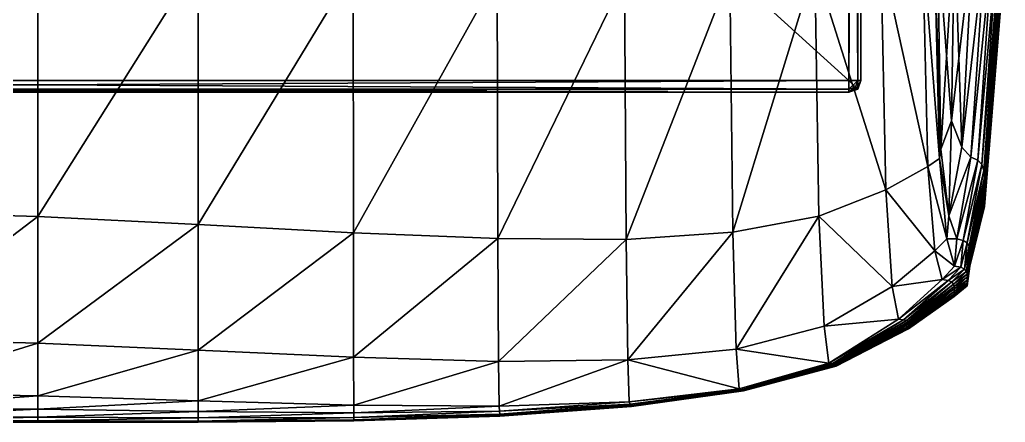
# Model space of a CAD drawing. Header units: centimetres. Extents: x -1118 to 1118, y -522 to 523.
# Drawn here: x 1018.1 to 1117.7, y -379.7 to -338.9 of the extents above; entities that cross this region are included whole.
import ezdxf

# ---------------------------------------------------------------- set-up
doc = ezdxf.new("R2010")
doc.units = ezdxf.units.CM
doc.layers.add('fabric', color=7, linetype='Continuous', true_color=0x9ab9e5)
doc.layers.add('wood', color=7, linetype='Continuous', true_color=0x9ab9e5)

msp = doc.modelspace()

# ---------------------------------------------------------------- meshes
at = {"layer": 'fabric', "color": 192, "true_color": 0x6500d2}
mesh = msp.add_polyface(dxfattribs=at)
corners = [(934.34, -354.838, 147.967), (940.964, -356.424, 148.148), (941.309, -331.197, 157.911), (934.542, -330.801, 155.573), (930.328, -353.371, 147.928), (930.344, -330.434, 153.413), (949.917, -331.408, 159.177), (949.636, -357.27, 148.598), (960.421, -357.666, 149.171), (960.561, -331.507, 159.893), (928.052, -349.1, 143.406), (929.506, -351.936, 146.769), (929.242, -330.074, 150.545), (927.137, -329.365, 144.171), (926.957, -352.279, 134.238), (950.01, -285.282, 162.704), (1003.655, -358.379, 150.517), (1019.88, -358.854, 150.646), (1019.88, -332.325, 161.737), (1003.655, -331.894, 161.576), (987.974, -358.102, 150.189), (987.988, -331.668, 161.166), (973.381, -357.904, 149.721), (973.437, -331.567, 160.581), (1003.655, -285.48, 165.262), (1019.88, -285.778, 165.434), (973.456, -285.282, 164.201), (987.992, -285.332, 164.825), (1036.105, -333.043, 161.576), (929.444, -330.311, 152.681), (929.49, -352.882, 147.902), (934.542, -330.42, -438.162), (934.34, -353.316, -433.63), (930.328, -350.707, -433.741), (930.344, -329.768, -437.459), (941.309, -331.102, -438.941), (940.964, -356.043, -433.602), (949.636, -357.27, -433.828), (949.917, -331.408, -439.417), (960.421, -357.666, -434.154), (960.561, -331.507, -439.702), (928.052, -347.071, -431.276), (927.137, -328.858, -432.128), (929.242, -329.376, -435.932), (929.506, -349.145, -433.135), (926.957, -349.869, -423.278), (929.067, -355.542, -424.351), (950.01, -285.282, -441.28), (1003.655, -358.379, -434.763), (1003.655, -331.894, -440.095), (1019.88, -332.325, -440.104), (1019.88, -358.854, -434.805), (987.974, -358.102, -434.638), (987.988, -331.668, -440.04), (973.381, -357.904, -434.43), (973.437, -331.567, -439.909), (1019.88, -285.777, -441.87), (1003.655, -285.48, -441.872), (987.992, -285.332, -441.84), (973.456, -285.282, -441.735), (1036.105, -333.043, -440.095), (929.49, -349.837, -433.766), (929.271, -357.433, -424.72), (929.444, -329.55, -437.213)]
mesh.append_faces([[corners[k] for k in face] for face in [(0, 1, 2), (2, 3, 0), (4, 0, 3), (3, 5, 4), (6, 7, 8), (8, 9, 6), (7, 6, 2), (2, 1, 7), (10, 11, 12), (12, 13, 10), (14, 10, 13), (15, 6, 9), (16, 17, 18), (18, 19, 16), (20, 16, 19), (19, 21, 20), (22, 20, 21), (21, 23, 22), (8, 22, 23), (23, 9, 8), (21, 19, 24), (19, 18, 25), (9, 23, 26), (23, 21, 27), (28, 18, 17), (29, 30, 4), (4, 5, 29), (30, 29, 12), (12, 11, 30), (31, 32, 33), (33, 34, 31), (32, 31, 35), (35, 36, 32), (37, 36, 35), (35, 38, 37), (39, 37, 38), (38, 40, 39), (41, 42, 43), (43, 44, 41), (45, 41, 44), (44, 46, 45), (40, 38, 47), (48, 49, 50), (50, 51, 48), (49, 48, 52), (52, 53, 49), (54, 55, 53), (53, 52, 54), (55, 54, 39), (39, 40, 55), (56, 50, 49), (57, 49, 53), (58, 53, 55), (59, 55, 40), (51, 50, 60), (44, 61, 62), (61, 44, 43), (43, 63, 61), (33, 61, 63), (63, 34, 33)]], dxfattribs={"vtx2": -1, "color": 192})
mesh = msp.add_polyface(dxfattribs=at)
corners = [(1090.118, -360.439, 148.598), (1098.833, -358.814, 147.661), (1098.419, -333.407, 157.789), (1089.842, -334.281, 159.177), (1079.336, -361.153, 149.171), (1079.198, -334.667, 159.893), (1105.097, -332.17, 155.086), (1105.594, -356.155, 146.019), (1109.844, -353.774, 144.521), (1109.306, -331.107, 152.563), (1112.529, -329.591, 143.542), (1112.224, -349.167, 140.827), (1113.287, -351.836, 131.173), (1110.814, -330.462, 149.669), (1111.152, -352.027, 143.214), (1104.932, -286.273, 158.146), (1109.127, -285.827, 155.309), (1089.75, -287.263, 162.704), (1098.281, -286.818, 161.175), (1066.377, -361.073, 149.721), (1066.322, -334.44, 160.581), (1051.785, -360.479, 150.189), (1051.772, -333.823, 161.166), (1036.105, -359.647, 150.517), (1036.105, -333.043, 161.576), (1019.88, -358.854, 150.646), (1066.304, -287.263, 164.201), (1079.152, -287.461, 163.468), (1019.88, -332.325, 161.737), (1036.105, -286.273, 165.262), (1051.767, -286.818, 164.825), (1110.476, -330.752, 151.717), (1111.028, -352.981, 144.016), (1089.842, -334.281, -439.417), (1090.118, -360.439, -433.828), (1079.336, -361.153, -434.154), (1079.198, -334.667, -439.702), (1098.419, -333.407, -438.886), (1098.833, -358.814, -433.38), (1105.594, -356.155, -432.743), (1105.097, -332.17, -437.94), (1109.844, -353.774, -432.191), (1109.306, -331.107, -437.073), (1112.529, -329.591, -431.852), (1112.224, -349.167, -430.112), (1111.152, -352.027, -431.525), (1110.814, -330.462, -435.543), (1109.127, -285.827, -438.766), (1104.932, -286.273, -439.71), (1098.281, -286.818, -440.73), (1089.75, -287.263, -441.28), (1066.377, -361.073, -434.43), (1066.322, -334.44, -439.909), (1051.785, -360.479, -434.638), (1051.772, -333.823, -440.04), (1036.105, -359.647, -434.763), (1036.105, -333.043, -440.095), (1019.88, -358.854, -434.805), (1079.152, -287.461, -441.551), (1066.304, -287.263, -441.735), (1051.767, -286.818, -441.84), (1036.105, -286.273, -441.872), (1019.88, -332.325, -440.104), (1111.028, -352.981, -432.001), (1110.476, -330.752, -436.779)]
mesh.append_faces([[corners[k] for k in face] for face in [(0, 1, 2), (2, 3, 0), (4, 0, 3), (3, 5, 4), (6, 7, 8), (8, 9, 6), (7, 6, 2), (2, 1, 7), (10, 11, 12), (11, 10, 13), (13, 14, 11), (2, 6, 15), (6, 9, 16), (5, 3, 17), (3, 2, 18), (19, 4, 5), (5, 20, 19), (21, 19, 20), (20, 22, 21), (23, 21, 22), (22, 24, 23), (25, 23, 24), (22, 20, 26), (20, 5, 27), (28, 24, 29), (24, 22, 30), (16, 9, 31), (32, 31, 9), (9, 8, 32), (31, 32, 14), (14, 13, 31), (33, 34, 35), (35, 36, 33), (34, 33, 37), (37, 38, 34), (39, 38, 37), (37, 40, 39), (41, 39, 40), (40, 42, 41), (43, 44, 45), (45, 46, 43), (47, 42, 40), (48, 40, 37), (49, 37, 33), (50, 33, 36), (51, 52, 36), (36, 35, 51), (52, 51, 53), (53, 54, 52), (55, 56, 54), (54, 53, 55), (56, 55, 57), (58, 36, 52), (59, 52, 54), (60, 54, 56), (61, 56, 62), (63, 41, 42), (42, 64, 63), (45, 63, 64), (64, 46, 45)]], dxfattribs={"vtx2": -1, "color": 192})
mesh = msp.add_polyface(dxfattribs=at)
corners = [(1115.298, -353.589, 67.98), (1115.505, -354.191, 37.513), (1117.076, -332.623, 38.16), (1116.858, -331.691, 68.669), (1114.884, -353.126, 94.459), (1116.424, -330.974, 95.12), (1115.573, -354.884, 4.387), (1115.573, -355.625, -30.068), (1117.148, -334.846, -29.621), (1117.148, -333.699, 4.946), (1117.673, -289.724, 5.504), (1117.673, -291.204, -29.174), (1117.379, -287.133, 69.364), (1117.599, -288.336, 38.809), (1115.699, -330.544, 116.159), (1116.937, -286.208, 95.796), (1113.287, -351.836, 131.173), (1114.472, -330.162, 132.172), (1112.529, -329.591, 143.542), (1114.194, -352.849, 115.62), (1115.573, -356.365, -64.524), (1115.573, -357.041, -95.979), (1117.148, -337.042, -95.755), (1117.148, -335.994, -64.189), (1115.573, -357.588, -121.432), (1115.573, -357.829, -143.885), (1117.148, -338.265, -143.885), (1117.148, -337.89, -121.321), (1117.673, -292.684, -63.853), (1117.673, -294.037, -95.532), (1117.673, -295.133, -121.209), (1117.673, -295.617, -143.885), (1116.858, -331.691, -356.44), (1115.298, -353.589, -355.751), (1114.884, -353.126, -382.744), (1116.424, -330.974, -383.404), (1117.076, -332.623, -325.931), (1115.505, -354.191, -325.284), (1117.148, -333.699, -292.716), (1115.573, -354.884, -292.158), (1117.148, -334.846, -258.149), (1115.573, -355.625, -257.702), (1117.673, -291.204, -258.596), (1117.673, -289.724, -293.275), (1117.599, -288.336, -326.579), (1117.379, -287.133, -357.135), (1116.937, -286.208, -384.081), (1115.699, -330.544, -405.986), (1112.224, -349.167, -430.112), (1112.529, -329.591, -431.852), (1114.472, -330.162, -422.648), (1113.287, -351.836, -421.892), (1114.194, -352.849, -405.447), (1117.148, -335.994, -223.582), (1115.573, -356.365, -223.247), (1117.148, -337.042, -192.016), (1115.573, -357.041, -191.792), (1117.148, -337.89, -166.45), (1115.573, -357.588, -166.338), (1117.673, -294.037, -192.239), (1117.673, -292.684, -223.917), (1117.673, -295.133, -166.562)]
mesh.append_faces([[corners[k] for k in face] for face in [(0, 1, 2), (2, 3, 0), (4, 0, 3), (3, 5, 4), (6, 7, 8), (8, 9, 6), (1, 6, 9), (9, 2, 1), (2, 9, 10), (9, 8, 11), (5, 3, 12), (3, 2, 13), (14, 5, 15), (16, 17, 18), (19, 4, 5), (5, 14, 19), (16, 19, 14), (14, 17, 16), (20, 21, 22), (22, 23, 20), (7, 20, 23), (23, 8, 7), (24, 25, 26), (26, 27, 24), (21, 24, 27), (27, 22, 21), (8, 23, 28), (23, 22, 29), (22, 27, 30), (27, 26, 31), (32, 33, 34), (34, 35, 32), (33, 32, 36), (36, 37, 33), (38, 39, 37), (37, 36, 38), (39, 38, 40), (40, 41, 39), (42, 40, 38), (43, 38, 36), (44, 36, 32), (45, 32, 35), (46, 35, 47), (48, 49, 50), (50, 51, 48), (47, 52, 51), (51, 50, 47), (52, 47, 35), (35, 34, 52), (53, 54, 41), (41, 40, 53), (54, 53, 55), (55, 56, 54), (57, 58, 56), (56, 55, 57), (58, 57, 26), (26, 25, 58), (59, 55, 53), (60, 53, 40), (31, 26, 57), (61, 57, 55)]], dxfattribs={"vtx2": -1, "color": 192})
mesh = msp.add_polyface(dxfattribs=at)
corners = [(1111.293, -365.201, 115.11), (1110.565, -362.312, 131.822), (1106.242, -365.937, 132.255), (1105.594, -356.155, 146.019), (1109.844, -353.774, 144.521), (1098.833, -358.814, 147.661), (1099.357, -369.936, 132.787), (1112.224, -349.167, 140.827), (1111.152, -352.027, 143.214), (1111.976, -358.787, 131.543), (1113.287, -351.836, 131.173), (1114.194, -352.849, 115.62), (1112.776, -361.108, 115.229), (1113.431, -361.26, 93.971), (1114.884, -353.126, 94.459), (1111.773, -361.104, 131.673), (1111.028, -352.981, 144.016), (1112.536, -363.861, 115.105), (1113.18, -363.972, 93.814), (1111.902, -365.298, 93.787), (1113.566, -364.157, 67.303), (1112.268, -365.46, 67.26), (1113.759, -364.397, 36.875), (1112.451, -365.671, 36.83), (1114.021, -361.846, 37.03), (1113.824, -361.515, 67.468), (1113.824, -364.675, 3.837), (1106.242, -365.937, -422.335), (1110.565, -362.312, -422.138), (1111.293, -365.201, -404.937), (1105.594, -356.155, -432.743), (1109.844, -353.774, -432.191), (1098.833, -358.814, -433.38), (1099.357, -369.936, -422.615), (1112.224, -349.167, -430.112), (1113.287, -351.836, -421.892), (1111.976, -358.787, -422.019), (1111.152, -352.027, -431.525), (1114.194, -352.849, -405.447), (1112.776, -361.108, -405.056), (1114.884, -353.126, -382.744), (1113.431, -361.26, -382.256), (1111.028, -352.981, -432.001), (1111.773, -361.104, -422.067), (1112.536, -363.861, -404.932), (1113.18, -363.972, -382.099), (1111.902, -365.298, -382.072), (1113.566, -364.157, -355.073), (1112.268, -365.46, -355.031), (1113.824, -361.515, -355.239), (1113.759, -364.397, -324.646), (1112.451, -365.671, -324.6), (1113.824, -364.675, -291.607), (1112.512, -365.914, -291.567), (1113.824, -364.971, -257.264)]
mesh.append_faces([[corners[k] for k in face] for face in [(0, 1, 2), (3, 2, 1), (1, 4, 3), (2, 3, 5), (5, 6, 2), (7, 8, 9), (9, 10, 7), (11, 10, 9), (9, 12, 11), (12, 13, 14), (15, 16, 4), (4, 1, 15), (16, 15, 9), (9, 8, 16), (17, 15, 1), (1, 0, 17), (18, 17, 0), (0, 19, 18), (17, 18, 13), (13, 12, 17), (15, 17, 12), (12, 9, 15), (20, 18, 19), (19, 21, 20), (22, 20, 21), (21, 23, 22), (20, 22, 24), (18, 20, 25), (25, 13, 18), (26, 22, 23), (27, 28, 29), (30, 31, 28), (28, 27, 30), (32, 30, 27), (27, 33, 32), (34, 35, 36), (36, 37, 34), (38, 39, 36), (36, 35, 38), (40, 41, 39), (42, 37, 36), (36, 43, 42), (31, 42, 43), (43, 28, 31), (44, 29, 28), (28, 43, 44), (39, 44, 43), (43, 36, 39), (44, 39, 41), (41, 45, 44), (29, 44, 45), (45, 46, 29), (47, 48, 46), (46, 45, 47), (49, 47, 45), (45, 41, 49), (48, 47, 50), (50, 51, 48), (51, 50, 52), (53, 52, 54)]], dxfattribs={"vtx2": -1, "color": 192})
mesh = msp.add_polyface(dxfattribs=at)
corners = [(1115.298, -353.589, 67.98), (1114.884, -353.126, 94.459), (1113.431, -361.26, 93.971), (1113.824, -361.515, 67.468), (1115.505, -354.191, 37.513), (1114.021, -361.846, 37.03), (1115.573, -354.884, 4.387), (1114.086, -362.227, 3.97), (1115.573, -355.625, -30.068), (1114.086, -362.635, -30.401), (1114.194, -352.849, 115.62), (1112.776, -361.108, 115.229), (1115.573, -356.365, -64.524), (1114.086, -363.042, -64.773), (1115.573, -357.041, -95.979), (1114.086, -363.413, -96.144), (1115.573, -357.588, -121.432), (1114.086, -363.714, -121.515), (1115.573, -357.829, -143.885), (1114.086, -363.847, -143.885), (1113.566, -364.157, 67.303), (1113.824, -364.675, 3.837), (1113.824, -364.971, -30.507), (1113.759, -364.397, 36.875), (1113.824, -365.267, -64.851), (1113.824, -365.537, -96.195), (1113.824, -365.756, -121.54), (1113.824, -365.852, -143.885), (1115.298, -353.589, -355.751), (1113.824, -361.515, -355.239), (1113.431, -361.26, -382.256), (1114.884, -353.126, -382.744), (1115.505, -354.191, -325.284), (1114.021, -361.846, -324.801), (1115.573, -354.884, -292.158), (1114.086, -362.227, -291.741), (1115.573, -355.625, -257.702), (1114.086, -362.635, -257.369), (1112.776, -361.108, -405.056), (1114.194, -352.849, -405.447), (1115.573, -356.365, -223.247), (1114.086, -363.042, -222.998), (1115.573, -357.041, -191.792), (1114.086, -363.413, -191.626), (1115.573, -357.588, -166.338), (1114.086, -363.714, -166.256), (1113.566, -364.157, -355.073), (1113.759, -364.397, -324.646), (1113.824, -364.675, -291.607), (1113.824, -364.971, -257.264), (1113.824, -365.267, -222.92), (1113.824, -365.537, -191.576), (1113.824, -365.756, -166.231)]
mesh.append_faces([[corners[k] for k in face] for face in [(0, 1, 2), (2, 3, 0), (4, 0, 3), (3, 5, 4), (6, 4, 5), (5, 7, 6), (8, 6, 7), (7, 9, 8), (1, 10, 11), (12, 8, 9), (9, 13, 12), (14, 12, 13), (13, 15, 14), (16, 14, 15), (15, 17, 16), (18, 16, 17), (17, 19, 18), (5, 3, 20), (21, 22, 9), (9, 7, 21), (23, 21, 7), (7, 5, 23), (24, 25, 15), (15, 13, 24), (22, 24, 13), (13, 9, 22), (26, 27, 19), (19, 17, 26), (25, 26, 17), (17, 15, 25), (28, 29, 30), (30, 31, 28), (29, 28, 32), (32, 33, 29), (34, 35, 33), (33, 32, 34), (35, 34, 36), (36, 37, 35), (38, 39, 31), (40, 41, 37), (37, 36, 40), (41, 40, 42), (42, 43, 41), (44, 45, 43), (43, 42, 44), (45, 44, 18), (18, 19, 45), (46, 29, 33), (33, 47, 46), (35, 48, 47), (47, 33, 35), (48, 35, 37), (37, 49, 48), (41, 50, 49), (49, 37, 41), (50, 41, 43), (43, 51, 50), (45, 52, 51), (51, 43, 45), (52, 45, 19), (19, 27, 52)]], dxfattribs={"vtx2": -1, "color": 192})
mesh = msp.add_polyface(dxfattribs=at)
corners = [(1036.105, -378.565, 94.078), (1019.88, -378.318, 94.105), (1019.88, -379.12, 67.141), (987.928, -377.961, 94.01), (1003.655, -378.169, 94.078), (1003.655, -376.683, 116.145), (1019.88, -376.98, 116.198), (1019.88, -371.647, 134.64), (1003.655, -371.216, 134.551), (987.94, -376.426, 116.008), (987.956, -370.924, 134.326), (1003.655, -358.379, 150.517), (1019.88, -358.854, 150.646), (1003.655, -379.061, 67.13), (987.919, -378.882, 67.103), (987.914, -379.343, 36.515), (1003.655, -379.506, 36.522), (1019.88, -379.521, 36.524), (987.909, -379.497, -30.797), (1003.655, -379.655, -30.797), (1003.655, -379.655, 3.473), (1019.88, -379.655, 3.473), (1019.88, -379.655, -30.797), (987.91, -379.497, 3.473), (1003.655, -379.655, -65.066), (1019.88, -379.655, -65.066), (987.908, -379.497, -65.066), (1003.655, -379.655, -96.336), (1019.88, -379.655, -96.336), (1003.655, -379.655, -121.61), (1003.655, -379.655, -143.885), (1019.88, -379.655, -143.885), (1019.88, -379.655, -121.61), (1003.655, -376.683, -405.972), (1003.655, -378.169, -382.363), (987.928, -377.961, -382.294), (1003.655, -371.216, -424.011), (987.94, -376.426, -405.835), (1019.88, -371.647, -424.078), (1019.88, -376.98, -406.025), (1019.88, -378.318, -382.389), (1003.655, -358.379, -434.763), (1019.88, -358.854, -434.805), (987.956, -370.924, -423.836), (1003.655, -379.061, -354.901), (1019.88, -379.12, -354.911), (1003.655, -379.506, -324.292), (1019.88, -379.521, -324.295), (987.914, -379.343, -324.285), (987.919, -378.882, -354.873), (1003.655, -379.655, -291.243), (1003.655, -379.655, -256.974), (987.909, -379.497, -256.974), (987.91, -379.497, -291.243), (1019.88, -379.655, -291.243), (1019.88, -379.655, -256.974), (1003.655, -379.655, -222.705), (1019.88, -379.655, -222.705), (1003.655, -379.655, -191.434), (1019.88, -379.655, -191.434), (987.908, -379.497, -222.705), (1003.655, -379.655, -166.161), (1019.88, -379.655, -166.161)]
mesh.append_faces([[corners[k] for k in face] for face in [(0, 1, 2), (3, 4, 5), (6, 5, 4), (4, 1, 6), (5, 6, 7), (7, 8, 5), (9, 5, 8), (10, 8, 11), (12, 11, 8), (8, 7, 12), (13, 2, 1), (1, 4, 13), (14, 13, 4), (15, 16, 13), (2, 13, 16), (16, 17, 2), (18, 19, 20), (21, 20, 19), (19, 22, 21), (20, 21, 17), (17, 16, 20), (23, 20, 16), (24, 25, 22), (22, 19, 24), (26, 24, 19), (25, 24, 27), (27, 28, 25), (29, 30, 31), (31, 32, 29), (27, 29, 32), (32, 28, 27), (33, 34, 35), (36, 33, 37), (33, 36, 38), (38, 39, 33), (34, 33, 39), (39, 40, 34), (36, 41, 42), (42, 38, 36), (41, 36, 43), (44, 34, 40), (40, 45, 44), (46, 44, 45), (45, 47, 46), (44, 46, 48), (34, 44, 49), (50, 51, 52), (46, 50, 53), (50, 46, 47), (47, 54, 50), (51, 50, 54), (54, 55, 51), (56, 51, 55), (55, 57, 56), (58, 56, 57), (57, 59, 58), (51, 56, 60), (61, 62, 31), (31, 30, 61), (62, 61, 58), (58, 59, 62)]], dxfattribs={"vtx2": -1, "color": 192})
mesh = msp.add_polyface(dxfattribs=at)
corners = [(1051.829, -378.704, 94.01), (1036.105, -378.565, 94.078), (1036.105, -379.219, 67.13), (1019.88, -379.12, 67.141), (1019.88, -379.521, 36.524), (1036.105, -379.546, 36.522), (1051.836, -379.18, 67.103), (1036.105, -379.655, 3.473), (1019.88, -379.655, 3.473), (1019.88, -379.655, -30.797), (1036.105, -379.655, -30.797), (1051.841, -379.497, 3.473), (1051.839, -379.417, 36.515), (1051.841, -379.497, -30.797), (1036.105, -379.655, -65.066), (1019.88, -379.655, -65.066), (1019.88, -379.655, -96.336), (1036.105, -379.655, -96.336), (1051.841, -379.497, -65.066), (1036.105, -377.476, 116.145), (1019.88, -376.98, 116.198), (1019.88, -378.318, 94.105), (1051.818, -377.912, 116.008), (1051.803, -373.078, 134.326), (1036.105, -372.365, 134.551), (1019.88, -371.647, 134.64), (1036.105, -359.647, 150.517), (1019.88, -358.854, 150.646), (1051.785, -360.479, 150.189), (1036.105, -379.655, -121.61), (1036.105, -379.655, -143.885), (1051.841, -379.497, -143.885), (1051.841, -379.497, -121.61), (1019.88, -379.655, -121.61), (1019.88, -379.655, -143.885), (1036.105, -379.219, -354.901), (1036.105, -378.565, -382.363), (1051.829, -378.704, -382.294), (1036.105, -379.546, -324.292), (1051.836, -379.18, -354.873), (1019.88, -379.521, -324.295), (1019.88, -379.12, -354.911), (1019.88, -378.318, -382.389), (1036.105, -379.655, -291.243), (1036.105, -379.655, -256.974), (1019.88, -379.655, -256.974), (1019.88, -379.655, -291.243), (1051.839, -379.417, -324.285), (1036.105, -379.655, -222.705), (1036.105, -379.655, -191.434), (1019.88, -379.655, -191.434), (1019.88, -379.655, -222.705), (1036.105, -377.476, -405.972), (1019.88, -376.98, -406.025), (1036.105, -372.365, -424.011), (1019.88, -371.647, -424.078), (1051.803, -373.078, -423.836), (1051.818, -377.912, -405.835), (1036.105, -359.647, -434.763), (1051.785, -360.479, -434.638), (1019.88, -358.854, -434.805), (1019.88, -379.655, -166.161), (1036.105, -379.655, -166.161)]
mesh.append_faces([[corners[k] for k in face] for face in [(0, 1, 2), (3, 2, 1), (2, 3, 4), (4, 5, 2), (6, 2, 5), (7, 8, 9), (9, 10, 7), (11, 7, 10), (12, 5, 7), (8, 7, 5), (5, 4, 8), (13, 10, 14), (15, 14, 10), (10, 9, 15), (14, 15, 16), (16, 17, 14), (18, 14, 17), (19, 20, 21), (21, 1, 19), (22, 19, 1), (23, 24, 19), (20, 19, 24), (24, 25, 20), (26, 27, 25), (25, 24, 26), (28, 26, 24), (29, 30, 31), (17, 29, 32), (29, 17, 16), (16, 33, 29), (30, 29, 33), (33, 34, 30), (35, 36, 37), (38, 35, 39), (35, 38, 40), (40, 41, 35), (36, 35, 41), (41, 42, 36), (43, 44, 45), (45, 46, 43), (38, 43, 46), (46, 40, 38), (43, 38, 47), (48, 49, 50), (50, 51, 48), (44, 48, 51), (51, 45, 44), (52, 36, 42), (42, 53, 52), (54, 52, 53), (53, 55, 54), (52, 54, 56), (36, 52, 57), (54, 58, 59), (58, 54, 55), (55, 60, 58), (61, 62, 30), (30, 34, 61), (62, 61, 50), (50, 49, 62)]], dxfattribs={"vtx2": -1, "color": 192})
mesh = msp.add_polyface(dxfattribs=at)
corners = [(1091.129, -376.446, 66.97), (1090.991, -376.386, 93.678), (1079.773, -377.823, 93.797), (1079.842, -377.971, 67.018), (1091.198, -376.475, 36.482), (1079.877, -378.045, 36.494), (1100.526, -373.783, 36.524), (1100.415, -373.746, 66.982), (1091.221, -376.485, 3.473), (1079.888, -378.07, 3.473), (1091.221, -376.485, -30.797), (1079.888, -378.07, -30.797), (1100.562, -373.857, -30.759), (1100.562, -373.82, 3.519), (1079.509, -373.321, 133.626), (1090.463, -372.266, 133.232), (1090.118, -360.439, 148.598), (1098.833, -358.814, 147.661), (1090.761, -376.287, 115.345), (1079.658, -377.575, 115.584), (1100.194, -373.708, 93.62), (1099.826, -373.669, 115.164), (1091.221, -376.485, -65.066), (1079.888, -378.07, -65.066), (1091.221, -376.485, -96.336), (1079.888, -378.07, -96.336), (1100.562, -373.928, -96.318), (1100.562, -373.894, -65.038), (1091.221, -376.485, -121.61), (1079.888, -378.07, -121.61), (1091.221, -376.485, -143.885), (1079.888, -378.07, -143.885), (1100.562, -373.967, -143.885), (1100.562, -373.955, -121.601), (1091.129, -376.446, -354.741), (1079.842, -377.971, -354.789), (1079.773, -377.823, -382.082), (1090.991, -376.386, -381.963), (1100.415, -373.746, -354.753), (1100.526, -373.783, -324.295), (1091.198, -376.475, -324.252), (1079.877, -378.045, -324.264), (1091.221, -376.485, -291.243), (1079.888, -378.07, -291.243), (1100.562, -373.82, -291.29), (1100.562, -373.857, -257.011), (1091.221, -376.485, -256.974), (1079.888, -378.07, -256.974), (1090.118, -360.439, -433.828), (1090.463, -372.266, -422.938), (1079.509, -373.321, -423.27), (1098.833, -358.814, -433.38), (1090.761, -376.287, -405.172), (1099.826, -373.669, -404.991), (1100.194, -373.708, -381.905), (1079.658, -377.575, -405.411), (1091.221, -376.485, -222.705), (1079.888, -378.07, -222.705), (1100.562, -373.894, -222.733), (1100.562, -373.928, -191.453), (1091.221, -376.485, -191.434), (1079.888, -378.07, -191.434), (1091.221, -376.485, -166.161), (1079.888, -378.07, -166.161), (1100.562, -373.955, -166.17)]
mesh.append_faces([[corners[k] for k in face] for face in [(0, 1, 2), (2, 3, 0), (4, 0, 3), (3, 5, 4), (0, 4, 6), (1, 0, 7), (8, 4, 5), (5, 9, 8), (10, 8, 9), (9, 11, 10), (8, 10, 12), (4, 8, 13), (14, 15, 16), (17, 16, 15), (18, 15, 14), (1, 18, 19), (18, 1, 20), (15, 18, 21), (22, 10, 11), (11, 23, 22), (24, 22, 23), (23, 25, 24), (22, 24, 26), (10, 22, 27), (28, 24, 25), (25, 29, 28), (30, 28, 29), (29, 31, 30), (28, 30, 32), (24, 28, 33), (34, 35, 36), (36, 37, 34), (38, 34, 37), (39, 40, 34), (35, 34, 40), (40, 41, 35), (42, 43, 41), (41, 40, 42), (44, 42, 40), (45, 46, 42), (43, 42, 46), (46, 47, 43), (48, 49, 50), (49, 48, 51), (50, 49, 52), (53, 52, 49), (54, 37, 52), (55, 52, 37), (37, 36, 55), (56, 57, 47), (47, 46, 56), (58, 56, 46), (59, 60, 56), (57, 56, 60), (60, 61, 57), (62, 63, 61), (61, 60, 62), (64, 62, 60), (32, 30, 62), (63, 62, 30), (30, 31, 63)]], dxfattribs={"vtx2": -1, "color": 192})
mesh = msp.add_polyface(dxfattribs=at)
corners = [(1100.526, -373.783, 36.524), (1100.415, -373.746, 66.982), (1091.129, -376.446, 66.97), (1100.194, -373.708, 93.62), (1090.991, -376.386, 93.678), (1100.562, -373.857, -30.759), (1100.562, -373.82, 3.519), (1091.221, -376.485, 3.473), (1091.198, -376.475, 36.482), (1107.875, -369.629, 3.659), (1107.824, -369.49, 36.676), (1107.875, -369.777, -30.648), (1107.673, -369.37, 67.116), (1107.369, -369.278, 93.69), (1090.463, -372.266, 133.232), (1099.357, -369.936, 132.787), (1098.833, -358.814, 147.661), (1099.826, -373.669, 115.164), (1090.761, -376.287, 115.345), (1106.863, -369.222, 115.108), (1106.242, -365.937, 132.255), (1100.562, -373.928, -96.318), (1100.562, -373.894, -65.038), (1091.221, -376.485, -65.066), (1091.221, -376.485, -30.797), (1100.562, -373.967, -143.885), (1100.562, -373.955, -121.601), (1091.221, -376.485, -121.61), (1091.221, -376.485, -96.336), (1107.875, -369.925, -64.954), (1107.875, -370.06, -96.262), (1107.875, -370.17, -121.573), (1107.875, -370.218, -143.885), (1090.991, -376.386, -381.963), (1100.194, -373.708, -381.905), (1100.415, -373.746, -354.753), (1091.129, -376.446, -354.741), (1100.526, -373.783, -324.295), (1091.198, -376.475, -324.252), (1100.562, -373.82, -291.29), (1091.221, -376.485, -291.243), (1100.562, -373.857, -257.011), (1107.875, -369.629, -291.43), (1107.875, -369.777, -257.123), (1107.824, -369.49, -324.447), (1107.673, -369.37, -354.887), (1107.369, -369.278, -381.974), (1098.833, -358.814, -433.38), (1099.357, -369.936, -422.615), (1090.463, -372.266, -422.938), (1099.826, -373.669, -404.991), (1090.761, -376.287, -405.172), (1106.863, -369.222, -404.934), (1106.242, -365.937, -422.335), (1091.221, -376.485, -256.974), (1100.562, -373.894, -222.733), (1091.221, -376.485, -222.705), (1100.562, -373.928, -191.453), (1091.221, -376.485, -191.434), (1100.562, -373.955, -166.17), (1091.221, -376.485, -166.161), (1107.875, -369.925, -222.817), (1107.875, -370.06, -191.509), (1107.875, -370.17, -166.198)]
mesh.append_faces([[corners[k] for k in face] for face in [(0, 1, 2), (1, 3, 4), (5, 6, 7), (6, 0, 8), (9, 10, 0), (0, 6, 9), (11, 9, 6), (6, 5, 11), (12, 13, 3), (3, 1, 12), (10, 12, 1), (1, 0, 10), (14, 15, 16), (3, 17, 18), (17, 15, 14), (19, 20, 15), (15, 17, 19), (13, 19, 17), (17, 3, 13), (21, 22, 23), (22, 5, 24), (25, 26, 27), (26, 21, 28), (29, 11, 5), (5, 22, 29), (30, 29, 22), (22, 21, 30), (31, 30, 21), (21, 26, 31), (32, 31, 26), (26, 25, 32), (33, 34, 35), (36, 35, 37), (38, 37, 39), (40, 39, 41), (39, 42, 43), (43, 41, 39), (42, 39, 37), (37, 44, 42), (35, 45, 44), (44, 37, 35), (45, 35, 34), (34, 46, 45), (47, 48, 49), (49, 48, 50), (51, 50, 34), (50, 52, 46), (46, 34, 50), (52, 50, 48), (48, 53, 52), (54, 41, 55), (56, 55, 57), (58, 57, 59), (60, 59, 25), (55, 61, 62), (62, 57, 55), (61, 55, 41), (41, 43, 61), (32, 25, 59), (63, 59, 57)]], dxfattribs={"vtx2": -1, "color": 192})
mesh = msp.add_polyface(dxfattribs=at)
corners = [(1051.836, -379.18, 67.103), (1066.58, -378.823, 67.064), (1066.552, -378.526, 93.912), (1051.829, -378.704, 94.01), (1051.839, -379.417, 36.515), (1066.594, -378.972, 36.505), (1036.105, -379.219, 67.13), (1036.105, -379.546, 36.522), (1036.105, -379.655, -30.797), (1051.841, -379.497, -30.797), (1051.841, -379.497, 3.473), (1036.105, -379.655, 3.473), (1066.598, -379.021, 3.473), (1066.598, -379.021, -30.797), (1051.841, -379.497, -65.066), (1066.598, -379.021, -65.066), (1051.841, -379.497, -96.336), (1036.105, -379.655, -65.066), (1036.105, -379.655, -96.336), (1036.105, -378.565, 94.078), (1051.818, -377.912, 116.008), (1036.105, -377.476, 116.145), (1051.803, -373.078, 134.326), (1066.506, -378.031, 115.813), (1066.446, -373.494, 134.004), (1066.377, -361.073, 149.721), (1051.785, -360.479, 150.189), (1036.105, -372.365, 134.551), (1051.841, -379.497, -143.885), (1051.841, -379.497, -121.61), (1036.105, -379.655, -121.61), (1066.598, -379.021, -121.61), (1066.598, -379.021, -143.885), (1066.58, -378.823, -354.834), (1066.594, -378.972, -324.276), (1051.839, -379.417, -324.285), (1051.836, -379.18, -354.873), (1066.552, -378.526, -382.197), (1051.829, -378.704, -382.294), (1036.105, -379.219, -354.901), (1036.105, -379.546, -324.292), (1051.841, -379.497, -291.243), (1036.105, -379.655, -291.243), (1036.105, -379.655, -256.974), (1051.841, -379.497, -256.974), (1066.598, -379.021, -291.243), (1051.841, -379.497, -191.434), (1051.841, -379.497, -222.705), (1066.598, -379.021, -222.705), (1066.598, -379.021, -256.974), (1036.105, -379.655, -222.705), (1036.105, -379.655, -191.434), (1051.803, -373.078, -423.836), (1051.818, -377.912, -405.835), (1036.105, -377.476, -405.972), (1036.105, -378.565, -382.363), (1066.506, -378.031, -405.64), (1066.446, -373.494, -423.579), (1066.377, -361.073, -434.43), (1051.785, -360.479, -434.638), (1036.105, -372.365, -424.011), (1036.105, -379.655, -166.161), (1051.841, -379.497, -166.161), (1036.105, -379.655, -143.885), (1066.598, -379.021, -166.161)]
mesh.append_faces([[corners[k] for k in face] for face in [(0, 1, 2), (2, 3, 0), (1, 0, 4), (4, 5, 1), (6, 0, 3), (7, 4, 0), (8, 9, 10), (11, 10, 4), (12, 10, 9), (10, 12, 5), (5, 4, 10), (13, 9, 14), (15, 14, 16), (17, 14, 9), (18, 16, 14), (19, 3, 20), (21, 20, 22), (23, 20, 3), (3, 2, 23), (20, 23, 24), (24, 22, 20), (25, 26, 22), (22, 24, 25), (27, 22, 26), (28, 29, 30), (29, 16, 18), (16, 29, 31), (29, 28, 32), (33, 34, 35), (35, 36, 33), (37, 33, 36), (36, 38, 37), (38, 36, 39), (36, 35, 40), (35, 41, 42), (43, 42, 41), (41, 44, 43), (44, 41, 45), (41, 35, 34), (46, 47, 48), (47, 44, 49), (50, 43, 44), (44, 47, 50), (51, 50, 47), (47, 46, 51), (52, 53, 54), (53, 38, 55), (56, 37, 38), (38, 53, 56), (57, 56, 53), (53, 52, 57), (58, 57, 52), (52, 59, 58), (59, 52, 60), (61, 62, 28), (28, 63, 61), (62, 61, 51), (51, 46, 62), (32, 28, 62), (64, 62, 46)]], dxfattribs={"vtx2": -1, "color": 192})
mesh = msp.add_polyface(dxfattribs=at)
corners = [(1090.118, -360.439, 148.598), (1079.336, -361.153, 149.171), (1079.509, -373.321, 133.626), (1079.658, -377.575, 115.584), (1090.761, -376.287, 115.345), (1079.773, -377.823, 93.797), (1090.991, -376.386, 93.678), (1066.58, -378.823, 67.064), (1079.842, -377.971, 67.018), (1066.552, -378.526, 93.912), (1066.594, -378.972, 36.505), (1079.877, -378.045, 36.494), (1051.841, -379.497, -30.797), (1066.598, -379.021, -30.797), (1066.598, -379.021, 3.473), (1079.888, -378.07, 3.473), (1079.888, -378.07, -30.797), (1066.598, -379.021, -65.066), (1079.888, -378.07, -65.066), (1051.841, -379.497, -65.066), (1051.841, -379.497, -96.336), (1066.598, -379.021, -96.336), (1079.888, -378.07, -96.336), (1066.506, -378.031, 115.813), (1066.446, -373.494, 134.004), (1066.377, -361.073, 149.721), (1066.598, -379.021, -121.61), (1066.598, -379.021, -143.885), (1079.888, -378.07, -143.885), (1079.888, -378.07, -121.61), (1051.841, -379.497, -121.61), (1079.509, -373.321, -423.27), (1079.336, -361.153, -434.154), (1090.118, -360.439, -433.828), (1090.761, -376.287, -405.172), (1079.658, -377.575, -405.411), (1066.58, -378.823, -354.834), (1066.552, -378.526, -382.197), (1079.773, -377.823, -382.082), (1079.842, -377.971, -354.789), (1066.594, -378.972, -324.276), (1079.877, -378.045, -324.264), (1066.598, -379.021, -291.243), (1066.598, -379.021, -256.974), (1051.841, -379.497, -256.974), (1051.841, -379.497, -291.243), (1079.888, -378.07, -291.243), (1079.888, -378.07, -256.974), (1066.598, -379.021, -222.705), (1079.888, -378.07, -222.705), (1066.598, -379.021, -191.434), (1079.888, -378.07, -191.434), (1051.841, -379.497, -191.434), (1051.841, -379.497, -222.705), (1066.506, -378.031, -405.64), (1066.446, -373.494, -423.579), (1066.377, -361.073, -434.43), (1066.598, -379.021, -166.161), (1079.888, -378.07, -166.161), (1051.841, -379.497, -166.161)]
mesh.append_faces([[corners[k] for k in face] for face in [(0, 1, 2), (2, 3, 4), (3, 5, 6), (7, 8, 5), (5, 9, 7), (8, 7, 10), (10, 11, 8), (12, 13, 14), (15, 14, 13), (13, 16, 15), (14, 15, 11), (11, 10, 14), (17, 18, 16), (16, 13, 17), (19, 17, 13), (20, 21, 17), (18, 17, 21), (21, 22, 18), (3, 23, 9), (9, 5, 3), (23, 3, 2), (2, 24, 23), (1, 25, 24), (24, 2, 1), (26, 27, 28), (28, 29, 26), (21, 26, 29), (29, 22, 21), (26, 21, 20), (27, 26, 30), (31, 32, 33), (34, 35, 31), (36, 37, 38), (38, 39, 36), (40, 36, 39), (39, 41, 40), (42, 43, 44), (40, 42, 45), (42, 40, 41), (41, 46, 42), (43, 42, 46), (46, 47, 43), (48, 43, 47), (47, 49, 48), (50, 48, 49), (49, 51, 50), (48, 50, 52), (43, 48, 53), (54, 55, 31), (31, 35, 54), (37, 54, 35), (35, 38, 37), (55, 56, 32), (32, 31, 55), (57, 58, 28), (28, 27, 57), (59, 57, 27), (52, 50, 57), (58, 57, 50), (50, 51, 58)]], dxfattribs={"vtx2": -1, "color": 192})
mesh = msp.add_polyface(dxfattribs=at)
corners = [(1107.875, -369.629, 3.659), (1107.875, -369.777, -30.648), (1112.512, -366.173, -30.538), (1112.512, -365.914, 3.796), (1107.824, -369.49, 36.676), (1112.451, -365.671, 36.83), (1107.673, -369.37, 67.116), (1112.268, -365.46, 67.26), (1107.369, -369.278, 93.69), (1111.902, -365.298, 93.787), (1106.863, -369.222, 115.108), (1111.293, -365.201, 115.11), (1106.242, -365.937, 132.255), (1107.875, -369.925, -64.954), (1107.875, -370.06, -96.262), (1112.512, -366.668, -96.208), (1112.512, -366.432, -64.872), (1113.824, -364.675, 3.837), (1113.824, -364.971, -30.507), (1113.824, -365.267, -64.851), (1113.824, -365.537, -96.195), (1113.824, -365.756, -121.54), (1112.512, -366.859, -121.546), (1113.824, -365.852, -143.885), (1112.512, -366.944, -143.885), (1107.875, -370.17, -121.573), (1107.875, -370.218, -143.885), (1107.875, -369.629, -291.43), (1112.512, -365.914, -291.567), (1112.512, -366.173, -257.233), (1107.875, -369.777, -257.123), (1107.824, -369.49, -324.447), (1112.451, -365.671, -324.6), (1107.673, -369.37, -354.887), (1112.268, -365.46, -355.031), (1107.369, -369.278, -381.974), (1111.902, -365.298, -382.072), (1106.863, -369.222, -404.934), (1111.293, -365.201, -404.937), (1106.242, -365.937, -422.335), (1107.875, -369.925, -222.817), (1112.512, -366.432, -222.898), (1112.512, -366.668, -191.563), (1107.875, -370.06, -191.509), (1113.824, -364.675, -291.607), (1113.824, -364.971, -257.264), (1113.824, -365.267, -222.92), (1113.824, -365.537, -191.576), (1113.824, -365.756, -166.231), (1112.512, -366.859, -166.225), (1107.875, -370.17, -166.198), (1100.562, -373.955, -166.17), (1100.562, -373.928, -191.453)]
mesh.append_faces([[corners[k] for k in face] for face in [(0, 1, 2), (2, 3, 0), (4, 0, 3), (3, 5, 4), (6, 4, 5), (5, 7, 6), (8, 6, 7), (7, 9, 8), (10, 8, 9), (9, 11, 10), (12, 10, 11), (13, 14, 15), (15, 16, 13), (1, 13, 16), (16, 2, 1), (5, 3, 17), (18, 17, 3), (3, 2, 18), (19, 18, 2), (2, 16, 19), (20, 19, 16), (16, 15, 20), (21, 20, 15), (15, 22, 21), (23, 21, 22), (22, 24, 23), (25, 26, 24), (24, 22, 25), (14, 25, 22), (22, 15, 14), (27, 28, 29), (29, 30, 27), (28, 27, 31), (31, 32, 28), (33, 34, 32), (32, 31, 33), (34, 33, 35), (35, 36, 34), (37, 38, 36), (36, 35, 37), (38, 37, 39), (40, 41, 42), (42, 43, 40), (41, 40, 30), (30, 29, 41), (44, 28, 32), (45, 29, 28), (46, 41, 29), (29, 45, 46), (41, 46, 47), (47, 42, 41), (48, 49, 42), (42, 47, 48), (49, 48, 23), (23, 24, 49), (50, 49, 24), (24, 26, 50), (51, 50, 26), (52, 43, 50), (49, 50, 43), (43, 42, 49)]], dxfattribs={"vtx2": -1, "color": 192})
at = {"layer": 'wood', "color": 161, "true_color": 0x9a9ae5}
mesh = msp.add_polyface(dxfattribs=at)
corners = [(1101.858, -345.073, -455.773), (937.208, -345.073, -455.773), (937.208, -195.698, -455.773), (937.208, -195.698, -427.316), (937.208, -345.073, -427.316), (1101.858, -345.073, -427.316), (936.008, -345.073, -428.516), (936.008, -195.698, -428.516), (936.008, -195.698, -454.573), (936.008, -345.073, -454.573), (1101.858, -346.273, -428.516), (937.208, -346.273, -428.516), (937.208, -346.273, -454.573), (1101.858, -194.498, -454.573), (937.208, -194.498, -454.573), (937.208, -194.498, -428.516), (936.308, -195.023, -455.248), (936.308, -195.698, -455.473), (936.533, -345.748, -455.473), (936.307, -345.073, -455.473), (936.308, -195.023, -427.841), (936.308, -194.798, -428.516), (936.533, -345.973, -427.841), (936.308, -345.973, -428.516), (937.208, -194.798, -455.473), (1101.858, -194.798, -455.473), (937.208, -345.973, -455.473), (936.308, -345.073, -427.616), (936.308, -195.698, -427.616), (937.208, -345.973, -427.616), (1101.858, -345.973, -427.616), (937.208, -194.798, -427.616), (1101.858, -195.698, -427.316), (936.307, -345.973, -454.573), (936.308, -194.798, -454.573), (1101.858, -345.973, -455.473), (1101.858, -194.798, -427.616)]
mesh.append_faces([[corners[k] for k in face] for face in [(8, 16, 17), (1, 18, 19), (7, 20, 21), (11, 22, 23), (8, 34, 16), (1, 26, 18), (7, 28, 20), (11, 29, 22)]], dxfattribs={"color": 161})
mesh.append_faces([[corners[k] for k in face] for face in [(0, 1, 2), (3, 4, 5), (6, 7, 8), (8, 9, 6), (10, 11, 12), (13, 14, 15), (2, 24, 25), (26, 1, 0), (17, 2, 1), (1, 19, 17), (27, 4, 3), (3, 28, 27), (4, 29, 30), (31, 3, 32), (23, 6, 9), (9, 33, 23), (34, 8, 7), (7, 21, 34), (24, 16, 34), (34, 14, 24), (2, 17, 16), (16, 24, 2), (33, 18, 26), (26, 12, 33), (9, 19, 18), (18, 33, 9), (31, 20, 28), (28, 3, 31), (15, 21, 20), (20, 31, 15), (27, 22, 29), (29, 4, 27), (6, 23, 22), (22, 27, 6), (24, 14, 13), (12, 26, 35), (8, 17, 19), (19, 9, 8), (6, 27, 28), (28, 7, 6), (29, 11, 10), (15, 31, 36), (11, 23, 33), (33, 12, 11), (14, 34, 21), (21, 15, 14)]], dxfattribs={"vtx2": -1, "color": 161})
mesh = msp.add_polyface(dxfattribs=at)
corners = [(937.208, -195.698, -455.773), (1101.858, -195.698, -455.773), (1101.858, -345.073, -455.773), (1101.858, -345.073, -427.316), (1101.858, -195.698, -427.316), (937.208, -195.698, -427.316), (937.208, -346.273, -454.573), (1101.858, -346.273, -454.573), (1101.858, -346.273, -428.516), (1103.058, -195.698, -428.516), (1103.058, -345.073, -428.516), (1103.058, -345.073, -454.573), (1103.058, -195.698, -454.573), (937.208, -194.498, -428.516), (1101.858, -194.498, -428.516), (1101.858, -194.498, -454.573), (1102.533, -194.798, -455.248), (1101.858, -194.798, -455.473), (1102.533, -345.748, -455.473), (1101.858, -345.973, -455.473), (1102.533, -194.798, -427.84), (1102.758, -194.798, -428.516), (1102.758, -345.748, -427.841), (1102.758, -345.973, -428.516), (1102.758, -345.073, -455.473), (1102.758, -195.698, -455.473), (937.208, -345.973, -455.473), (1101.858, -345.973, -427.616), (937.208, -345.073, -427.316), (1102.758, -195.698, -427.615), (1102.758, -345.073, -427.616), (1101.858, -194.798, -427.616), (937.208, -194.798, -427.616), (1102.758, -345.973, -454.573), (1102.758, -194.798, -454.573), (937.208, -194.798, -455.473), (937.208, -345.973, -427.616)]
mesh.append_faces([[corners[k] for k in face] for face in [(15, 16, 17), (2, 18, 19), (14, 20, 21), (10, 22, 23), (15, 34, 16), (2, 24, 18), (14, 31, 20), (10, 30, 22)]], dxfattribs={"color": 161})
mesh.append_faces([[corners[k] for k in face] for face in [(0, 1, 2), (3, 4, 5), (6, 7, 8), (9, 10, 11), (11, 12, 9), (13, 14, 15), (17, 1, 0), (24, 2, 1), (1, 25, 24), (2, 19, 26), (27, 3, 28), (29, 4, 3), (3, 30, 29), (4, 31, 32), (23, 8, 7), (7, 33, 23), (21, 9, 12), (12, 34, 21), (25, 16, 34), (34, 12, 25), (1, 17, 16), (16, 25, 1), (33, 18, 24), (24, 11, 33), (7, 19, 18), (18, 33, 7), (29, 20, 31), (31, 4, 29), (9, 21, 20), (20, 29, 9), (27, 22, 30), (30, 3, 27), (8, 23, 22), (22, 27, 8), (15, 17, 35), (11, 24, 25), (25, 12, 11), (19, 7, 6), (8, 27, 36), (9, 29, 30), (30, 10, 9), (31, 14, 13), (10, 23, 33), (33, 11, 10), (14, 21, 34), (34, 15, 14)]], dxfattribs={"vtx2": -1, "color": 161})

doc.saveas('drawing.dxf')
